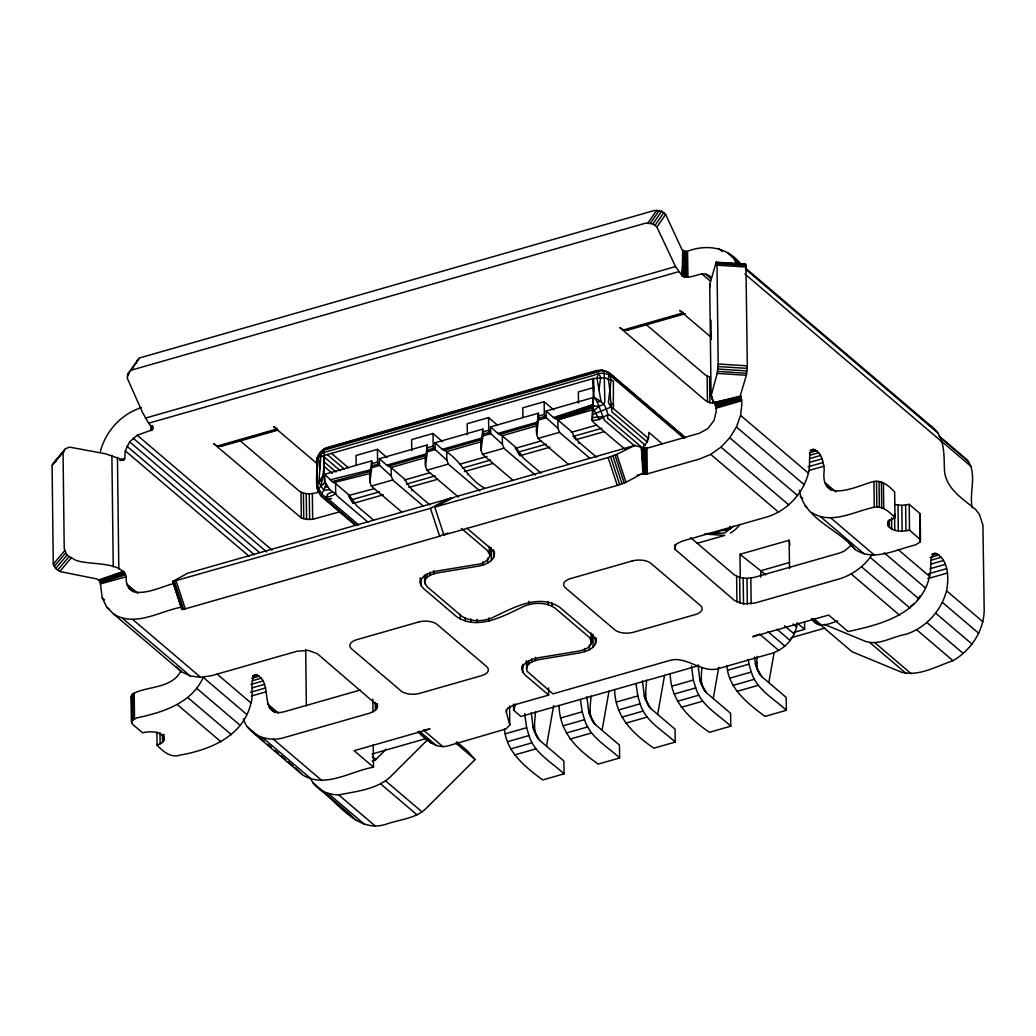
<?xml version="1.0" encoding="UTF-8"?>
<svg xmlns="http://www.w3.org/2000/svg" width="1036" height="1036" viewBox="0 0 1036 1036"><rect width="100%" height="100%" fill="white"/><g stroke="black" fill="none" stroke-linecap="round" stroke-linejoin="round"><path stroke-width="1.5" d="M589.821 458.223L560.45 433.216A14.737 6.281 74 0 1 559.505 432.31L557.99 428.399L546.348 417.78A11.551 9.363 38.8 0 1 546.166 416.109L546.114 411.02L593.149 397.578L592.216 420.629A14.711 6.268 74.1 0 0 594.651 423.439L624.928 449.223M355.309 525.265L322.597 497.409C312.613 488.396 318.428 473.439 316.524 461.771C316.757 455.309 321.238 449.274 327.493 447.461L596.84 370.474L601.968 370.15L603.276 370.681L604.182 373.349L604.83 401.761L603.988 404.26L599.132 406.306L593.926 406.086L593.201 405.257L593.343 378.516L604.532 377.739L613.429 381.041L613.325 408.521L648.458 438.448L647.215 441.919L642.579 447.966L644.91 474.022L647.241 473.892L699.676 459L710.722 454.377L720.991 447.138L729.758 437.788L736.441 426.961L740.585 415.397L741.905 403.885L740.559 395.053A9.829 4.792 -0.7 0 1 740.662 394.392L746.373 375.265L747.332 365.837L745.946 265.423L745.389 264.025L716.213 262.186L709.725 284.447L711.084 395.972L715.746 406.151L716.252 411.214L714.076 420.448L707.886 428.515L699.365 433.255L648.057 447.928L643.602 448.109L634.822 445.402L455.969 496.697M711.084 395.972L717.21 373.413L718.168 363.986L717.029 267.236L716.213 262.186M504.48 729.085C506.306 752.214 525.55 767.119 542.657 779.953L564.037 773.84L563.882 760.981L539.743 740.416C532.09 733.138 535.042 721.147 535.431 711.861M559.039 705.361C559.531 732.413 577 749.378 598.238 764.063L619.619 757.963L619.463 745.091L595.311 724.527C587.671 717.249 590.624 705.257 591.012 695.985M614.62 689.484C615.112 716.536 632.582 733.488 653.82 748.186L675.2 742.074L675.045 729.202L650.893 708.637C643.252 701.372 646.205 689.367 646.581 680.095M670.188 673.594C670.693 700.647 688.15 717.598 709.401 732.297L730.768 726.184L730.613 713.312L706.474 692.76C699.598 686.363 701.346 675.809 701.916 667.417M726.793 665.539C728.619 688.668 747.862 703.573 764.982 716.407L786.35 710.295L786.194 697.435L762.043 676.871C756.384 671.768 756.617 663.364 757.122 656.332M683.941 438.293L612.962 377.842C608.067 372.52 599.702 372.144 593.55 375.408L324.203 452.382C324.579 464.024 323.426 475.058 320.992 486.078L323.879 490.287L329.668 489.639L335.703 493.952A14.737 6.281 74 0 0 338.137 496.749L368.415 522.545M711.421 277.959C703.431 267.586 691.323 281.235 682.18 275.874L682.698 250.362L681.843 249.262A9.829 4.183 74 0 1 681.287 248.109L665.617 214.413L661.667 211.214L654.48 210.45L139.368 358.016L127.842 373.97L127.363 378.425L142.45 412.302L148.64 423.206L152.486 428.023L152.24 429.836L137.231 435.25L129.617 441.88L125.278 450.841L124.721 458.534L123.776 460.23L105.646 453.794L69.697 447.163L65.644 448.601L52.085 465.397L53.289 564.206L55.685 568.505L59.79 571.509L95.752 578.723A9.829 4.792 -0.7 0 1 96.97 579.007L99.314 580.678L100.272 582.763L102.214 597.863L106.617 606.992L113.52 613.934L181.352 671.704L190.287 675.99L200.66 677.324L211.745 675.627L297.241 651.191L308.443 650.414L317.34 653.716L376.936 704.959L377.402 706.824L375.369 710.424L369.93 713.092L284.421 737.528C268.505 742.592 248.562 735.741 243.369 718.842M685.897 277.298L686.467 251.567C706.202 244.004 727.207 246.659 740.986 264.219M127.842 373.97L130.666 370.668L132.75 369.748L645.778 223.103L652.965 223.88L656.915 227.078L675.537 266.589L682.18 275.874L684.395 251.308L682.866 276.444L685.405 251.515L684.77 277.156L686.467 251.567L682.698 250.362M319.217 492.592L317.987 491.414L318.492 488.992L320.992 486.078L318.855 482.193L321.043 453.483L324.89 449.896L594.237 372.921C598.73 369.567 604.92 370.383 609.569 373.025L685.456 437.645M682.18 275.874L683.488 250.919M683.747 276.871L685.405 251.515M593.149 397.578L592.216 420.629L599.171 419.567L608.002 414.581L610.087 415.242L645.221 445.156L643.939 444.949M156.915 732.297L157.071 745.169C162.911 751.488 170.953 758.235 180.16 755.102C210.347 749.805 243.499 736.026 250.997 702.952C254.053 694.133 249.611 683.747 254.234 675.563L255.711 674.799C274.695 680.276 257.083 718.207 284.11 711.797L360.295 690.015M871.962 554.765C864.555 566.083 853.004 574.41 840.209 578.671L754.7 603.107L743.511 603.884L734.615 600.582L675.019 549.339L674.54 547.474L676.573 543.874L682.012 541.206L767.521 516.77C787.49 510.45 803.12 493.33 808.43 473.167C810.994 465.76 807.627 456.902 811.719 450.077L813.195 449.313C821.509 451.359 823.516 462.354 824.242 469.748C819.994 503.69 852.822 487.904 871.574 482.038C880.781 478.904 888.823 485.651 894.664 491.983L894.975 517.715L889.535 520.383L887.502 523.983C890.429 532.323 902.369 531.649 909.517 530.095L920.175 539.497L920.136 541.983L915.5 544.923C896.295 549.326 874.06 561.978 855.192 549.546C838.655 529.033 803.781 518.971 799.378 490.235M526.236 660.722L527 671.173L552.913 693.861L669.075 660.657C686.7 655.011 701.437 674.073 719.062 668.414L772.17 653.237C785.288 649.015 796.011 636.842 797.189 622.934M758.08 634.511L752.783 636.726L828.67 615.047L848.057 631.546C880.82 624.553 921.133 614.193 929.577 576.34C931.908 569.23 928.981 560.631 933.229 554.182L934.951 553.289C948.782 558.378 949.015 578.489 946.541 590.792C941.232 610.955 925.601 628.075 905.632 634.382C892.385 636.505 878.878 646.024 865.202 641.271L824.488 624.436M819.385 623.931L852.097 651.786L901.553 672.222C919.087 676.728 936.712 666.122 953.016 660.709C970.81 650.297 983.786 631.144 984.2 610.217L982.918 525.174L979.434 514.478L975.782 509.66C963.079 498.912 945.881 488.888 944.456 470.396C943.861 454.882 945.363 436.26 931.027 426.055L745.881 268.389M329.668 489.639L325.045 481.908L324.656 474.32L371.691 460.878C371.225 469.204 367.508 478.088 371.393 486.078A14.737 6.281 74 0 0 372.338 486.972L401.709 511.991M369.878 482.167L371.743 467.689L379.603 465.436L391.258 476.055L392.774 479.966A14.737 6.281 74 0 0 393.706 480.872L423.089 505.879M379.603 465.436A11.564 9.35 39.1 0 1 379.448 463.765L379.383 458.676L427.259 444.988C426.793 453.315 423.089 462.198 426.974 470.189A14.737 6.281 74 0 0 427.907 471.095L458.508 497.15M425.459 466.278L427.324 451.8A11.577 1.658 -86.1 0 0 427.311 450.116M479.888 491.038L449.287 464.983A14.737 6.281 74 0 1 448.355 464.076L446.827 460.178L435.185 449.559A11.564 9.35 39.1 0 1 435.016 447.876L434.965 442.786L482.841 429.111C482.375 437.425 478.671 446.322 482.556 454.312A14.737 6.281 74 0 0 483.488 455.205L512.859 480.225M481.028 450.401L482.905 435.923A11.577 1.658 -86.1 0 0 482.893 434.226M535.47 475.161L504.869 449.093A14.737 6.281 74 0 1 503.936 448.2L502.408 444.289L490.766 433.67A11.564 9.35 39 0 1 490.598 431.986L490.533 426.91L538.422 413.222C537.956 421.535 534.252 430.432 538.137 438.422A14.737 6.281 74 0 0 539.07 439.316L568.44 464.335M536.609 434.511L538.474 420.033L546.348 417.78M64.232 450.103L63.066 454.156L64.219 548.523L66.951 555.102L73.401 558.857C83.294 566.291 121.134 559.505 126.185 576.819C124.993 605.011 160.062 586.946 173.116 583.669M642.579 447.966L607.446 418.039L608.002 414.581L606.41 409.479L603.988 404.26L601.022 401.541L598.95 389.601L600.725 377.518L597.63 371.069L323.944 448.925M647.215 441.919L612.082 411.991C610.191 401.074 610.411 389.575 608.08 378.438L609.349 374.902L608.508 372.429L685.068 437.645M546.49 746.166L553.69 705.516M602.071 730.276L608.987 691.193M657.653 714.4L664.568 675.317M713.234 698.51L718.764 667.236M768.803 682.62L774.06 652.913M172.701 581.533L187.322 573.335L451.696 497.927L448.109 498.795L430.458 508.339L172.701 581.533L181.896 609.44L183.644 609.285L439.665 536.247L443.732 534.045M181.896 609.44L172.753 581.287M417.832 731.792C426.223 739.885 436.648 749.934 449.391 745.493L505.982 728.943L509.803 725.045L506.41 712.509L506.397 710.346L507.692 708.261L513.714 705.063L548.64 695.078L525.174 675.096L522.817 672.312L521.989 669.308C523.18 661.434 532.478 659.038 539.108 657.64L578.088 651.217C583.397 650.09 590.831 648.186 591.776 641.88L589.225 637.257L554.959 608.067C546.283 602.097 534.446 602.304 524.863 605.892C504.83 615.203 478.308 631.261 456.552 616.653L423.413 588.435L421.056 585.651L420.227 582.646C421.419 574.773 430.717 572.377 437.347 570.978L476.327 564.555C485.301 564.011 493.304 556.863 489.924 547.176M526.34 668.764C527.285 662.47 534.731 660.554 540.028 659.427L579.007 653.017C585.651 651.605 594.936 649.222 596.127 641.336L595.299 638.331L592.942 635.547L559.803 607.329C538.047 592.721 511.525 608.792 491.504 618.091C481.908 621.691 470.072 621.885 461.396 615.915L427.13 586.739L424.579 582.102C425.524 575.796 432.97 573.892 438.267 572.766L477.246 566.355C484.835 565.151 495.959 561.059 494.327 551.463M135.988 363.468L137.697 359.453M354.454 524.216L320.538 495.325L323.879 490.287L325.964 484.511L324.579 483.074L324.294 479.526L323.996 455.503L593.343 378.516L594.004 397.345L597.202 401.8L604.376 420.215L634.654 446.011M157.071 745.169L162.51 742.501L164.543 738.888C161.629 730.548 149.676 731.222 142.541 732.789L132.841 724.527L131.572 722.144L131.248 696.399L132.608 693.99L136.234 692.216C151.01 686.143 172.805 687.528 180.873 670.849M131.572 722.144L131.611 695.156M919.813 516.252L919.851 513.765L918.893 512.613L909.207 504.364L901.812 505.361L894.457 504.441M698.899 665.565L520.888 716.446L513.623 710.256L515.617 704.182M100.427 451.256C105.724 431.093 121.354 413.973 141.336 407.666M598.471 373.53L596.904 377.79L598.95 389.601M593.926 406.086L593.136 408.145L599.171 419.567M318.078 457.148L319.36 454.597M324.203 452.382L321.043 453.483L318.557 458.171L319.787 469.386M332.388 491.945L328.062 493.771L325.278 498.692L356.785 525.524M131.922 720.901L136.545 717.961C162.341 712.47 191.492 703.586 203.237 677.376L246.853 714.516M917.339 600.168L920.02 595.83M317.987 491.414L316.822 485.793L317.353 483.929L323.802 474.579M130.666 370.668L139.368 358.016M127.286 376.133L129.021 373.595M131.637 369.8L133.372 367.262M648.122 222.766L656.824 210.101M650.569 223.025L659.272 210.373M652.965 223.88L661.667 211.214M655.128 225.252L663.83 212.6M656.915 227.078L665.617 214.413M646.749 440.572L648.458 438.448L648.834 432.413L662.159 443.758M52.965 463.506L65.644 448.601M52.085 465.397L63.351 451.994M53.289 564.206L64.556 550.802M54.222 566.446L65.488 553.056M55.685 568.505L66.951 555.102M57.589 570.227L68.842 556.837M59.79 571.509L71.044 558.106M851.048 545.389L844.314 551.087L839.898 552.939L754.389 577.376L747.008 578.373L739.652 577.453L734.291 574.85L690.688 537.71M386.195 749.196L375.187 760.178L372.17 761.033M428.593 738.733L390.158 777.052C376.327 789.523 356.293 791.336 338.759 794.936C327.441 794.845 315.268 789.341 310.671 778.463M456.721 741.815L467.625 751.1L475.11 759.543L426.495 808.002C415.902 818.816 399.676 819.308 386.195 824.19C357.744 833.527 339.29 803.586 319.464 789.315M733.566 526.21L724.54 533.048L705.879 533.695M323.219 450.44L320.007 453.315L319.632 452.719L321.043 453.483M593.006 411.253L599.132 406.306M320.992 486.078L324.579 483.074M534.511 726.508L533.113 727.622L534.278 731.558L539.743 740.416M590.093 710.631L588.694 711.732L589.86 715.669L595.311 724.527M645.674 694.742L644.275 695.855L645.441 699.779L650.893 708.637M701.255 678.852L699.844 679.966L701.022 683.902L706.474 692.76M756.824 662.975L755.425 664.076L756.591 668.013L762.043 676.871M910.761 606.073L913.83 603.91M181.947 609.194L182.621 608.754M318.855 482.193L321.225 480.691M645.842 448.251L646.075 474.009L643.602 448.109L644.91 474.022L641.698 473.97A9.855 4.196 74 0 0 641.142 474.164L625.99 482.271L617.288 485.444L443.939 535.016L434.744 507.122L454.778 496.995M443.939 535.016L448.005 532.815M54.39 462.004L56.255 461.007M613.325 408.521L610.826 407.148L592.812 414.439M339.717 511.823L312.665 519.334L306.565 519.373L301.295 517.909L213.675 443.68L217.418 446.011L220.901 446.425L223.854 444.897M715.759 403.457L709.867 402.719L705.594 400.634L619.826 327.596L623.568 329.914L627.052 330.329L630.005 328.813M434.744 507.122L608.093 457.536L616.796 454.377L634.822 445.402M716.187 532.815L721.652 530.354L724.034 530.574L731.235 528.451L729.81 526.34M98.666 579.94L123.504 571.419L99.87 581.662L125.317 573.724M124.178 571.989L99.87 581.662L124.799 572.766M99.314 580.678L123.504 571.419M320.927 456.669L323.996 455.503M325.524 449.028L329.241 447.669M592.346 407.873L557.886 419.813L553.444 417.547L546.114 411.02M553.444 417.547L592.631 404.791L555.05 418.557L592.501 406.345L557.886 419.813L557.99 428.399M100.272 582.763L125.744 574.786M716.031 407.265L741.634 399.663L715.371 405.063L741.387 398.64L714.49 403.276L741.103 397.643L714.024 402.641L740.662 395.959M637.075 475.33L641.698 473.97M716.174 408.171L741.815 400.712M145.403 418.117L675.537 266.589M148.64 423.206L678.774 271.678M217.418 446.011L277.272 428.904L273.53 426.573L317.638 464.141M623.568 329.914L683.423 312.807L679.668 310.489L711.525 337.619M229.992 443.136L248.42 437.878M251.489 436.998L256.086 435.69M262.225 433.929L277.57 429.539M639.212 326.172L665.306 318.725M668.375 317.845L683.721 313.455M220.901 446.425L277.687 430.186M627.052 330.329L685.366 313.662M335.431 445.894L383.411 432.18M386.506 431.3L405.089 425.99M408.184 425.097L426.754 419.787M429.849 418.907L448.42 413.597M454.623 411.823L459.259 410.502M462.354 409.608L470.098 407.407M473.193 406.513L480.937 404.299M484.032 403.418L502.602 398.109M505.697 397.228L510.347 395.894M513.442 395.014L521.173 392.799M527.376 391.038L532.012 389.704M535.107 388.824L542.851 386.609M549.041 384.835L553.69 383.514M556.785 382.621L564.516 380.419M570.707 378.645L575.356 377.311M578.451 376.431L586.195 374.216M592.385 372.455L601.968 370.15L606.889 371.73L643.602 403.004M387.114 457.627L377.428 449.365L356.047 455.477L356.164 464.983M442.696 441.737L433.009 433.488L411.629 439.588L411.758 450.673M497.06 424.825L488.578 417.599L467.21 423.711L467.34 434.783M553.859 409.971L544.159 401.709L522.791 407.821L522.895 417.314M593.628 387.568L578.36 391.932L578.502 403.017M371.471 463.778L377.583 462.03L377.428 449.365M427.052 447.889L433.165 446.153L433.009 433.488M482.634 432.012L488.733 430.264L488.578 417.599M538.215 416.122L544.314 414.374L544.159 401.709M379.448 463.765L371.743 465.967L371.691 460.878M435.016 447.876L427.324 450.077L427.259 444.988M490.598 431.999L482.905 434.188L482.841 429.111M546.179 416.109L538.487 418.311L538.422 413.222M427.324 451.8L435.185 449.559M482.905 435.923L490.766 433.67M379.383 458.676L386.713 465.203L426.081 453.949M434.965 442.786L442.294 449.326L481.662 438.073M490.533 426.91L497.863 433.436L537.244 422.183M386.713 465.203L388.319 466.213L425.822 455.503M442.294 449.326L443.9 450.336L481.403 439.614M497.863 433.436L499.481 434.447L536.985 423.724M319.736 491.711C313.196 493.978 305.167 495.208 299.132 490.986L240.313 440.896M371.393 486.078L392.774 479.966M426.974 470.189L448.355 464.076M482.556 454.312L503.936 448.2M538.137 438.422L559.505 432.31M350.026 498.368L348.523 495.532L349.378 495.299L356.695 505.775L373.543 520.111M541.077 473.141L523.426 458.119L516.109 447.643L515.255 447.876L517.106 450.932M348.523 495.532L374.385 488.629M404.532 480.018L429.966 472.74M460.101 464.128L487.037 456.436M515.682 448.238L541.116 440.973M571.263 432.362L596.697 425.084M350.777 499.779L351.631 499.533M406.358 483.903L407.213 483.657L412.276 489.886L429.927 504.92M517.508 452.123L518.363 451.877M573.089 436.234L573.944 436.001L579.007 442.23L596.658 457.264M379.513 491.802L351.075 499.935L348.951 495.907M406.656 484.045L435.081 475.912M462.237 468.155L490.663 460.036M517.806 452.279L546.244 444.146M601.825 428.256L573.387 436.389L574.941 438.668M383.333 494.794L353.405 503.341L351.851 501.074M408.831 487.438L437.412 479.331M464.413 471.561L492.994 463.442M550.064 447.138L520.137 455.685L518.583 453.405M575.576 439.782L604.143 431.675M411.849 490.494L412.704 490.248L411.629 490.313M467.43 474.605L468.285 474.371M578.58 442.838L579.435 442.592L578.373 442.657M181.209 607.187C159.57 611.24 134.913 627.505 113.52 613.934M810.178 450.181L813.195 449.313M810.411 450.815L814.931 449.52M809.271 452.849L816.808 450.686M809.647 455.309L818.699 452.732M809.906 458.521L820.46 455.503M809.919 462.289L822.001 458.831M808.093 466.796L823.18 462.483M808.857 470.512L823.944 466.2M696.865 543.382L724.734 535.418L704.493 534.045M252.693 675.666L255.711 674.799M252.926 676.301L257.446 675.006M251.774 678.334L259.324 676.171M252.162 680.807L261.214 678.217M250.906 684.446L262.976 680.989M252.434 687.774L264.504 684.317M250.608 692.281L265.695 687.969M740.261 577.894L739.976 554.299L789.147 540.248L789.924 544.819M251.372 695.998L266.459 691.685M789.756 562.457L760.748 570.758L739.976 554.299M931.934 554.156L934.951 553.289M932.452 554.83L936.984 553.535M930.108 557.472L939.173 554.895M930.807 560.295L941.361 557.264M931.364 563.96L943.433 560.515M930.134 568.699L945.22 564.387M928.489 573.827L946.606 568.647M927.88 578.593L947.5 572.986M793.822 632.426L804.622 629.344L804.532 621.678M372.028 754.014L426.146 738.538M837.658 620.927C828.994 623.931 817.87 629.163 811.615 618.958M790.805 637.839L825.044 628.062M373.219 744.664L373.504 767.184C350.751 771.082 325.032 788.914 302.499 774.876L254.04 733.605M505.27 733.812L526.651 727.699L524.669 713.584M560.852 717.922L582.232 711.81L580.419 699.261M616.433 702.032L637.813 695.933L635.987 683.371M672.014 686.156L693.382 680.043L691.413 665.928M727.583 670.266L748.963 664.154L748.16 659.427M507.614 741.672L528.982 735.56C534.239 753.146 551.528 762.056 564.037 773.84M563.183 725.783L584.563 719.683C589.821 737.256 607.096 746.179 619.619 757.963M618.764 709.906L640.144 703.794C645.389 721.38 662.677 730.289 675.2 742.074M674.345 694.016L695.726 687.904C700.971 705.49 718.259 714.4 730.768 726.184M729.927 678.127L751.294 672.027C756.552 689.6 773.84 698.523 786.35 710.295M510.761 748.924L532.141 742.812M566.342 733.035L587.723 726.922M621.924 717.145L643.304 711.033M677.505 701.268L698.873 695.156M733.074 685.379L754.454 679.266M514.504 754.985L535.871 748.873M570.072 739.095L591.452 732.983M625.653 723.206L647.034 717.106M681.235 707.329L702.615 701.217M736.816 691.439L758.184 685.327M120.202 459.829L124.721 458.534M120.008 460.606L124.54 459.324M100.505 583.903L126.185 576.819M324.656 474.32L332.232 481.572L370.24 471.38M332.232 481.572L333.851 482.556L369.774 473.581A9.829 4.183 74 0 0 370.435 474.307M715.746 406.151L741.634 399.663M330.121 479.81L370.512 469.839M714.024 402.641L740.857 396.749M714.944 404.092L741.387 398.64M894.975 517.715C889.147 511.383 881.105 504.649 871.898 507.782C852.68 512.185 830.445 524.838 811.577 512.406M592.54 417.599L603.159 416.627M317.288 487.658L317.094 457.873L317.055 459.906C316.938 473.84 313.766 491.414 328.399 499.093L331.714 498.588M326.262 496.93L329.836 496.542L335.703 493.952L335.573 483.346L333.851 482.556M597.202 401.8L601.022 401.541L594.004 397.345M715.863 262.471L745.7 264.413M716.782 263.584L745.946 265.423M716.951 265.177L746.114 267.029M718.168 363.986L747.332 365.837M718.039 366.537L747.202 368.376M717.831 369.062L746.995 370.914M717.559 371.419L746.723 373.258M717.21 373.413L746.373 375.265M325.343 486.79L327.518 487.127M646.464 324.812L705.283 374.902L709.556 376.987L709.867 402.719M499.481 434.447L502.305 435.69A9.829 4.183 74 0 0 503.315 436.739L516.109 447.643M443.9 450.336L446.723 451.579A9.829 4.183 74 0 0 447.733 452.615C461.978 462.548 468.557 479.241 484.278 487.982M388.319 466.213L391.142 467.469A9.829 4.183 74 0 0 392.152 468.505L404.959 479.409L407.213 483.657M928.463 424.838L931.027 426.055M611.408 403.587L613.726 405.063M727.492 252.732L740.533 264.892M745.428 269.075L937.93 432.996M938.681 435.651L965.332 458.339C978.761 470.707 968.647 492.191 972.221 507.769M718.557 248.446L722.234 251.58M939.717 437.05L968.789 461.81M940.701 440.585L970.991 466.381M744.923 274.022L942.32 442.126M706.008 274.398L710.916 278.58M701.864 273.867L710.437 281.17M824.98 482.595L835.884 491.88M826.741 486.247L831.584 490.378M740.585 415.397L808.43 473.167M898.082 549.52L929.577 576.34M946.541 590.792L982.879 621.742M736.441 426.961L804.286 484.744M884.239 552.835L925.433 587.904M942.384 602.356L978.735 633.307M830.885 518.039L874.501 555.179M800.284 496.348L802.706 498.407M729.758 437.788L797.603 495.571M870.292 557.472L918.751 598.73M935.702 613.183L972.053 644.133M820.525 516.692L864.128 553.833M804.674 505.464L807.096 507.536M720.991 447.138L788.823 504.908M861.512 566.821L909.971 608.08M926.935 622.532L963.273 653.483M710.722 454.377L778.567 512.147M851.255 574.048L899.714 615.319M916.679 629.759L953.016 660.709M874.785 642.67L911.123 673.62M869.787 642.514L906.137 673.465M765.591 574.876L760.748 570.758L760.825 577.181M814.257 619.049L821.535 625.239M812.988 618.842L817.663 624.112M812.185 618.777L819.463 624.967M811.447 618.596L816.29 622.727M797.357 623.154L804.622 629.344M793.071 623.983L796.71 627.078M784.537 625.77L794.223 634.019M776.883 629.163L790.209 640.52M767.987 631.675L784.951 646.127M759.414 633.954L778.8 650.466M466.964 528.269L491.181 548.886L493.537 551.67L494.366 554.674M461.447 528.438L487.464 550.582L490.015 555.218M331.468 453.341L348.601 467.935M327.169 454.467L344.302 469.062M323.31 456.228L340.443 470.823M323.75 461.564L335.988 471.989M323.737 466.07L332.297 473.374M349.378 495.299L336.57 484.395A9.829 4.183 74 0 1 335.573 483.346M328.399 499.093L358.676 524.889M137.231 435.25L272.092 550.103M133.126 438.15L266.757 551.955M129.617 441.88L259.57 552.564M126.936 446.218L254.455 554.804M125.278 450.841L249.119 556.293M455.723 743.032L475.11 759.543M442.735 746.516L423.348 730.017L430.005 728.994L354.118 750.686L373.504 767.184M419.554 731.274L436.519 745.713M418.531 731.753L431.157 743.149M372.3 756.526L375.938 759.621M385.625 780.898L421.976 811.848M380.678 783.889L417.016 814.84M126.91 584.123L137.814 593.408M267.443 703.794L278.347 713.079M128.671 587.775L133.514 591.893M269.192 707.446L275.252 712.6M217.081 674.06L250.997 702.952M132.815 619.554L200.66 677.324M273.349 739.225L321.808 780.496M338.759 794.936L375.11 825.899M102.214 597.863L104.636 599.922M122.455 618.22L190.287 675.99M262.976 737.891L311.435 779.163M328.399 793.602L364.737 824.552M106.617 606.992L109.039 609.051M247.138 726.663L258.042 735.948M260.463 738.008L264.102 741.103M267.741 744.198L271.367 747.293M275.006 750.388L278.632 753.483M281.067 755.555L285.91 759.673M288.332 761.745L293.175 765.863M312.561 782.374L348.899 813.325L355.801 820.266M196.555 688.202L240.171 725.342M187.788 697.552L231.391 734.692M177.519 704.778L221.134 741.918M849.274 543.602L855.192 549.546M295.597 767.935L301.515 773.879M176.431 666.744L181.352 671.704M760.437 675.071L756.591 668.013L757.187 666.42L755.425 664.076L754.428 656.953M704.856 690.96L699.844 679.966L698.031 664.892M649.287 706.85L644.275 695.855L642.462 680.782M593.706 722.727L588.694 711.732L586.881 696.658M538.124 738.616L533.113 727.622L531.3 712.548M131.248 696.399L132.53 698.795M518.337 453.302L519.994 455.672M351.605 500.971L353.263 503.328M573.944 436.001L571.691 431.753L558.883 420.849A9.829 4.183 74 0 1 557.886 419.813L592.087 410.036A9.829 4.183 74 0 0 593.084 411.059M610.826 407.148L608.378 402.46L611.11 379.565L609.349 374.902M734.394 259.673L736.285 263.584M616.796 454.377L625.99 482.271M615.034 455.102L624.229 483.009M612.898 455.918L622.092 483.825M610.528 456.746L619.722 484.654M608.093 457.536L617.288 485.444M430.458 508.339L439.665 536.247M176.133 581.002L185.34 608.909M174.449 581.39L183.644 609.285M173.271 581.572L182.478 609.479M748.963 664.154L751.294 672.027M693.382 680.043L695.726 687.904M637.813 695.933L640.144 703.794M582.232 711.81L584.563 719.683M526.651 727.699L528.982 735.56M709.725 284.447L710.295 286.713M544.314 414.374L544.884 417.43M488.733 430.264L489.303 433.32M433.165 446.153L433.721 449.21M377.583 462.03L378.153 465.099M642.967 473.931L641.375 447.345L644.91 474.022L641.931 447.643M641.375 447.345L643.822 473.97M644.703 448.238L646.075 474.009M152.162 426.651L152.24 429.836M686.467 251.567L687.049 277.298M152.603 425.55L152.68 428.658M152.538 426.094L152.603 429.267M687.528 251.476L687.982 277.195M593.343 378.516L593.55 391.375M920.175 515.009L920.486 540.74M919.851 513.765L920.136 541.983M909.207 504.364L909.517 530.095M905.632 505.102L905.956 530.833M901.812 505.361L902.136 531.092M898.005 505.141L898.316 530.872M894.573 514.089L894.78 530.173M891.607 517.793L891.737 529.046M889.328 519.528L889.419 527.57M887.917 521.017L887.981 525.848M883.423 482.737L883.747 508.482M881.403 481.986L881.714 507.731M879.046 481.52L879.357 507.264M876.508 481.377L876.819 507.109M873.957 481.546L874.267 507.29M789.147 540.248L789.484 568.557M750.828 578.114L751.139 603.846M747.008 578.373L747.319 604.117M743.188 578.153L743.511 603.884M739.652 577.453L739.963 603.185M736.609 576.327L736.933 602.058M712.664 400.064L712.703 403.276M710.968 320.176L711.214 339.575M711.9 396.14L711.939 399.378M707.135 376.081L707.446 401.826M674.954 544.509L675.019 549.339M596.088 638.124L596.127 641.336M595.311 637.93L595.389 644.366M592.955 634.343L593.123 647.215M591.685 633.838L591.776 641.88M591.038 633.048L591.193 644.301M589.406 644.884L589.458 649.701M584.615 648.458L584.654 651.683M551.942 602.939L551.981 606.151M548.057 601.463L548.096 604.674M548.549 687.93L548.64 695.078M535.482 657.277L535.521 660.489M531.636 658.857L531.675 662.082M528.943 601.269L528.982 604.493M528.71 660.851L528.749 664.076M526.871 661.525L526.935 666.355M522.727 664.27L522.817 672.312M521.95 666.096L521.989 669.308M513.545 704.13L513.623 710.256M509.57 706.021L509.803 725.045M506.384 709.453L506.41 712.509M502.408 444.289L502.305 435.69L536.506 425.913A9.829 4.183 74 0 0 537.179 426.651M493.524 549.663L493.628 557.705M491.193 547.681L491.362 560.554M489.277 546.386L489.355 552.823M488.992 617.922L489.031 621.134M487.645 558.21L487.697 563.04M482.854 561.797L482.893 565.021M476.936 619.321L476.974 622.532M470.797 618.868L470.836 622.092M465.112 617.689L465.151 620.901M460.23 614.231L460.282 619.049M446.827 460.178L446.723 451.579L480.924 441.802A9.829 4.183 74 0 0 481.261 442.191M433.708 570.616L433.76 573.827M429.875 572.196L429.914 575.407M426.949 574.19L426.987 577.402M425.123 574.85L425.239 584.511M424.501 575.666L424.579 582.102M420.979 579.215L421.056 585.651M420.163 577.816L420.227 582.646M391.258 476.055L391.142 467.469L425.356 457.692A9.829 4.183 74 0 0 426.353 458.728M377.363 703.599L377.402 706.824M376.819 703.858L376.871 708.689M375.278 702.382L375.369 710.424M372.843 699.067L372.999 711.926M312.354 493.602L312.665 519.334M309.298 493.809L309.609 519.541M306.242 493.628L306.565 519.373M305.685 649.468L306.371 705.866M303.406 493.071L303.729 518.803M300.984 492.165L301.295 517.909M163.934 734.33L164.012 740.753M162.419 734.459L162.51 742.501M160.01 732.737L160.14 744.003M134.188 692.993L134.499 718.725M132.608 693.99L132.919 719.735M131.572 697.642L131.883 723.374M117.444 457.381L118.803 568.906M111.888 455.322L113.248 566.847M646.982 448.148L647.241 473.892M150.958 425.835L150.984 430.678M739.769 524.812A24.566 18.726 -49.6 0 1 730.25 533.1M371.769 465.889A11.577 1.696 -86 0 1 371.769 467.637M538.474 418.35A11.577 1.658 -86.1 0 1 538.461 420.059M418.376 622.079L356.811 639.678A13.766 6.708 -0.7 0 0 351.631 648.873L401.049 690.96A13.766 6.708 -0.7 0 0 419.813 693.317L481.377 675.731A13.766 6.708 -0.7 0 0 486.557 666.524L437.127 624.436A13.766 6.708 -0.7 0 0 418.376 622.079M632.141 560.981L570.577 578.58A13.766 6.708 -0.7 0 0 565.384 587.775L614.814 629.862A13.766 6.708 -0.7 0 0 633.566 632.219L695.13 614.62A13.766 6.708 -0.7 0 0 700.323 605.425L650.893 563.338A13.766 6.708 -0.7 0 0 632.141 560.981"/></g></svg>
